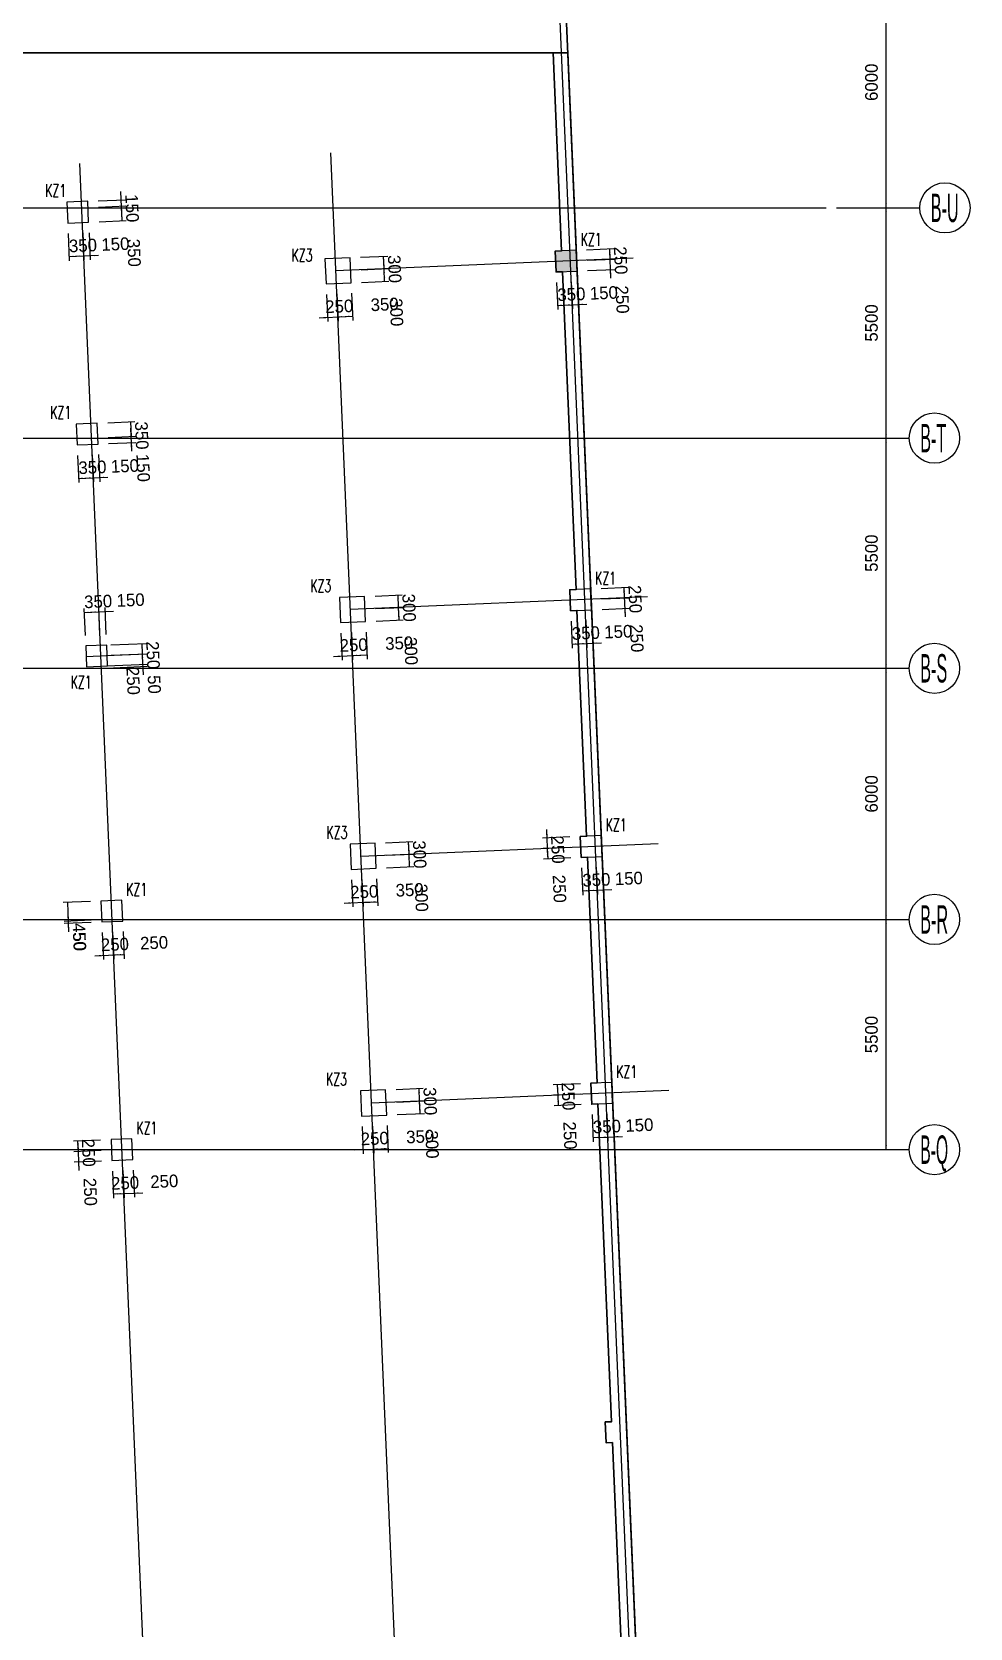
# Model space of a CAD drawing. Extents: x 387171 to 699106, y 11966 to 245688.
# Drawn here: x 645559 to 667954, y 156158 to 194291 of the extents above; entities that cross this region are included whole.
import ezdxf

# ---------------------------------------------------------------- set-up
doc = ezdxf.new("R2010")
doc.units = 0
doc.header["$LTSCALE"] = 100
doc.header["$MEASUREMENT"] = 0
for name, color, linetype in [('COLU', 7, 'Continuous'), ('DIM', 3, 'Continuous'), ('DOTE', 253, 'Continuous'), ('HATCH', 254, 'Continuous'), ('h后浇带', 51, 'Continuous'), ('L-AXIS', 3, 'Continuous'), ('NUM', 7, 'Continuous')]:
    doc.layers.add(name, color=color, linetype=linetype)
doc.styles.add('hztxt', font='hztxt')
doc.styles.get("Standard").update_dxf_attribs({"font": 'standard'})
doc.dimstyles.get("Standard").update_dxf_attribs({"dimtxt": 300, "dimasz": 100, "dimexe": 100, "dimexo": 250, "dimgap": 100, "dimtad": 0, "dimtoh": 1, "dimdec": 0, "dimdsep": 46, "dimcen": 0.09, "dimclrt": 7, "dimadec": 0, "dimazin": 0, "dimtfac": 1, "dimtdec": 4, "dimtofl": 0, "dimtmove": 0, "dimatfit": 3, "dimfxl": 1, "dimtolj": 1, "dimtzin": 0, "dimarcsym": 0})

# ---------------------------------------------------------------- blocks, each defined once
blk = doc.blocks.new('*D2824')
at = {"layer": 'L-AXIS', "color": 0, "linetype": 'ByBlock', "lineweight": -2}
for p, q in [((664769, 173088), (666052, 173088)), ((665952, 167588), (665952, 173088)), ((664769, 167588), (666052, 167588))]:
    blk.add_line(p, q, dxfattribs=at)
for points in [[(665952, 173088), (665969, 172988), (665936, 172988)], [(665952, 167588), (665936, 167688), (665969, 167688)]]:
    blk.add_solid(points, dxfattribs=at)
at = {"layer": 'L-AXIS', "color": 7, "linetype": 'Continuous', "lineweight": -2, "insert": (665602, 170338), "char_height": 300, "width": 780, "attachment_point": 5, "rotation": 90, "style": 'hztxt'}
blk.add_mtext('5500', dxfattribs=at)
blk = doc.blocks.new('*D2428')
at = {"layer": 'L-AXIS', "color": 0, "linetype": 'ByBlock', "lineweight": -2}
for p, q in [((664769, 190088), (666052, 190088)), ((665952, 184588), (665952, 190088)), ((664769, 184588), (666052, 184588))]:
    blk.add_line(p, q, dxfattribs=at)
for points in [[(665952, 190088), (665969, 189988), (665936, 189988)], [(665952, 184588), (665936, 184688), (665969, 184688)]]:
    blk.add_solid(points, dxfattribs=at)
at = {"layer": 'L-AXIS', "color": 7, "linetype": 'Continuous', "lineweight": -2, "insert": (665602, 187338), "char_height": 300, "width": 780, "attachment_point": 5, "rotation": 90, "style": 'hztxt'}
blk.add_mtext('5500', dxfattribs=at)
blk = doc.blocks.new('*D1258')
at = {"layer": 'L-AXIS', "color": 0, "linetype": 'ByBlock', "lineweight": -2}
for p, q in [((664769, 184588), (666052, 184588)), ((665952, 179088), (665952, 184588)), ((664769, 179088), (666052, 179088))]:
    blk.add_line(p, q, dxfattribs=at)
for points in [[(665952, 184588), (665969, 184488), (665936, 184488)], [(665952, 179088), (665936, 179188), (665969, 179188)]]:
    blk.add_solid(points, dxfattribs=at)
at = {"layer": 'L-AXIS', "color": 7, "linetype": 'Continuous', "lineweight": -2, "insert": (665602, 181838), "char_height": 300, "width": 780, "attachment_point": 5, "rotation": 90, "style": 'hztxt'}
blk.add_mtext('5500', dxfattribs=at)
blk = doc.blocks.new('*D829')
at = {"layer": 'L-AXIS', "color": 0, "linetype": 'ByBlock', "lineweight": -2}
for p, q in [((664769, 179088), (666052, 179088)), ((665952, 173088), (665952, 179088)), ((664769, 173088), (666052, 173088))]:
    blk.add_line(p, q, dxfattribs=at)
for points in [[(665952, 179088), (665969, 178988), (665936, 178988)], [(665952, 173088), (665936, 173188), (665969, 173188)]]:
    blk.add_solid(points, dxfattribs=at)
at = {"layer": 'L-AXIS', "color": 7, "linetype": 'Continuous', "lineweight": -2, "insert": (665602, 176088), "char_height": 300, "width": 770, "attachment_point": 5, "rotation": 90, "style": 'hztxt'}
blk.add_mtext('6000', dxfattribs=at)
blk = doc.blocks.new('*D371')
at = {"layer": 'L-AXIS', "color": 0, "linetype": 'ByBlock', "lineweight": -2}
for p, q in [((664769, 196088), (666052, 196088)), ((665952, 190088), (665952, 196088)), ((664769, 190088), (666052, 190088))]:
    blk.add_line(p, q, dxfattribs=at)
for points in [[(665952, 196088), (665969, 195988), (665936, 195988)], [(665952, 190088), (665936, 190188), (665969, 190188)]]:
    blk.add_solid(points, dxfattribs=at)
at = {"layer": 'L-AXIS', "color": 7, "linetype": 'Continuous', "lineweight": -2, "insert": (665602, 193088), "char_height": 300, "width": 770, "attachment_point": 5, "rotation": 90, "style": 'hztxt'}
blk.add_mtext('6000', dxfattribs=at)
blk = doc.blocks.new('_AXISO')
blk.add_circle((0, 0), 0.5)
blk = doc.blocks.new('*D62')
at = {"layer": 'DIM', "color": 0, "linetype": 'ByBlock', "lineweight": -2}
for p, q in [((653440, 168141), (653468, 167491)), ((653690, 168151), (653717, 167502)), ((653263, 167583), (653913, 167610))]:
    blk.add_line(p, q, dxfattribs=at)
for points in [[(653463, 167591), (653364, 167570), (653363, 167603)], [(653713, 167602), (653812, 167623), (653814, 167589)]]:
    blk.add_solid(points, dxfattribs=at)
at = {"layer": 'DIM', "color": 7, "linetype": 'Continuous', "lineweight": -2, "insert": (653743, 167853), "char_height": 300, "width": 566.67, "attachment_point": 5, "rotation": 2.444, "style": 'hztxt'}
blk.add_mtext('250', dxfattribs=at)
blk = doc.blocks.new('*D23')
at = {"layer": 'DIM', "color": 0, "linetype": 'ByBlock', "lineweight": -2}
for p, q in [((654039, 168166), (654067, 167517)), ((653690, 168151), (653717, 167502)), ((653713, 167602), (654063, 167617))]:
    blk.add_line(p, q, dxfattribs=at)
for points in [[(653713, 167602), (653812, 167623), (653814, 167589)], [(654063, 167617), (653964, 167596), (653962, 167629)]]:
    blk.add_solid(points, dxfattribs=at)
at = {"layer": 'DIM', "color": 7, "linetype": 'Continuous', "lineweight": -2, "insert": (654828, 167899), "char_height": 300, "width": 566.67, "attachment_point": 5, "rotation": 2.444, "style": 'hztxt'}
blk.add_mtext('350', dxfattribs=at)
blk = doc.blocks.new('*D2582')
at = {"layer": 'DIM', "color": 0, "linetype": 'ByBlock', "lineweight": -2}
for p, q in [((654266, 168726), (654915, 168754)), ((654828, 168450), (654815, 168750)), ((654278, 168427), (654928, 168454))]:
    blk.add_line(p, q, dxfattribs=at)
for points in [[(654815, 168750), (654836, 168651), (654803, 168649)], [(654828, 168450), (654807, 168549), (654840, 168551)]]:
    blk.add_solid(points, dxfattribs=at)
at = {"layer": 'DIM', "color": 7, "linetype": 'Continuous', "lineweight": -2, "insert": (655110, 167710), "char_height": 300, "width": 566.67, "attachment_point": 5, "rotation": 272.444, "style": 'hztxt'}
blk.add_mtext('300', dxfattribs=at)
blk = doc.blocks.new('*D2169')
at = {"layer": 'DIM', "color": 0, "linetype": 'ByBlock', "lineweight": -2}
for p, q in [((654253, 169026), (654902, 169054)), ((654815, 168750), (654802, 169049)), ((654266, 168726), (654915, 168754))]:
    blk.add_line(p, q, dxfattribs=at)
for points in [[(654802, 169049), (654823, 168950), (654790, 168949)], [(654815, 168750), (654794, 168849), (654827, 168850)]]:
    blk.add_solid(points, dxfattribs=at)
at = {"layer": 'DIM', "color": 7, "linetype": 'Continuous', "lineweight": -2, "insert": (655066, 168745), "char_height": 300, "width": 566.67, "attachment_point": 5, "rotation": 272.444, "style": 'hztxt'}
blk.add_mtext('300', dxfattribs=at)
blk = doc.blocks.new('*D2077')
at = {"layer": 'DIM', "color": 0, "linetype": 'ByBlock', "lineweight": -2}
for p, q in [((653188, 174035), (653216, 173386)), ((653438, 174046), (653466, 173396)), ((653012, 173477), (653661, 173505))]:
    blk.add_line(p, q, dxfattribs=at)
for points in [[(653461, 173496), (653561, 173517), (653562, 173484)], [(653212, 173486), (653113, 173465), (653111, 173498)]]:
    blk.add_solid(points, dxfattribs=at)
at = {"layer": 'DIM', "color": 7, "linetype": 'Continuous', "lineweight": -2, "insert": (653491, 173748), "char_height": 300, "width": 566.67, "attachment_point": 5, "rotation": 2.444, "style": 'hztxt'}
blk.add_mtext('250', dxfattribs=at)
blk = doc.blocks.new('*D1666')
at = {"layer": 'DIM', "color": 0, "linetype": 'ByBlock', "lineweight": -2}
for p, q in [((653438, 174046), (653466, 173396)), ((653788, 174061), (653815, 173411)), ((653461, 173496), (653811, 173511))]:
    blk.add_line(p, q, dxfattribs=at)
for points in [[(653461, 173496), (653561, 173517), (653562, 173484)], [(653811, 173511), (653712, 173490), (653711, 173524)]]:
    blk.add_solid(points, dxfattribs=at)
at = {"layer": 'DIM', "color": 7, "linetype": 'Continuous', "lineweight": -2, "insert": (654576, 173794), "char_height": 300, "width": 566.67, "attachment_point": 5, "rotation": 2.444, "style": 'hztxt'}
blk.add_mtext('350', dxfattribs=at)
blk = doc.blocks.new('*D1201')
at = {"layer": 'DIM', "color": 0, "linetype": 'ByBlock', "lineweight": -2}
for p, q in [((654014, 174621), (654663, 174649)), ((654027, 174321), (654676, 174349)), ((654576, 174345), (654564, 174644))]:
    blk.add_line(p, q, dxfattribs=at)
for points in [[(654564, 174644), (654584, 174545), (654551, 174544)], [(654576, 174345), (654555, 174444), (654589, 174445)]]:
    blk.add_solid(points, dxfattribs=at)
at = {"layer": 'DIM', "color": 7, "linetype": 'Continuous', "lineweight": -2, "insert": (654858, 173605), "char_height": 300, "width": 566.67, "attachment_point": 5, "rotation": 272.444, "style": 'hztxt'}
blk.add_mtext('300', dxfattribs=at)
blk = doc.blocks.new('*D781')
at = {"layer": 'DIM', "color": 0, "linetype": 'ByBlock', "lineweight": -2}
for p, q in [((654001, 174921), (654651, 174948)), ((654014, 174621), (654663, 174649)), ((654564, 174644), (654551, 174944))]:
    blk.add_line(p, q, dxfattribs=at)
for points in [[(654551, 174944), (654572, 174845), (654538, 174843)], [(654564, 174644), (654543, 174744), (654576, 174745)]]:
    blk.add_solid(points, dxfattribs=at)
at = {"layer": 'DIM', "color": 7, "linetype": 'Continuous', "lineweight": -2, "insert": (654814, 174640), "char_height": 300, "width": 566.67, "attachment_point": 5, "rotation": 272.444, "style": 'hztxt'}
blk.add_mtext('300', dxfattribs=at)
blk = doc.blocks.new('*D693')
at = {"layer": 'DIM', "color": 0, "linetype": 'ByBlock', "lineweight": -2}
for p, q in [((652937, 179930), (652964, 179280)), ((653186, 179940), (653214, 179291)), ((652760, 179372), (653410, 179399))]:
    blk.add_line(p, q, dxfattribs=at)
for points in [[(652960, 179380), (652861, 179359), (652860, 179393)], [(653210, 179391), (653309, 179412), (653311, 179379)]]:
    blk.add_solid(points, dxfattribs=at)
at = {"layer": 'DIM', "color": 7, "linetype": 'Continuous', "lineweight": -2, "insert": (653239, 179642), "char_height": 300, "width": 566.67, "attachment_point": 5, "rotation": 2.444, "style": 'hztxt'}
blk.add_mtext('250', dxfattribs=at)
blk = doc.blocks.new('*D297')
at = {"layer": 'DIM', "color": 0, "linetype": 'ByBlock', "lineweight": -2}
for p, q in [((653186, 179940), (653214, 179291)), ((653536, 179955), (653564, 179306)), ((653210, 179391), (653560, 179406))]:
    blk.add_line(p, q, dxfattribs=at)
for points in [[(653210, 179391), (653309, 179412), (653311, 179379)], [(653560, 179406), (653460, 179385), (653459, 179418)]]:
    blk.add_solid(points, dxfattribs=at)
at = {"layer": 'DIM', "color": 7, "linetype": 'Continuous', "lineweight": -2, "insert": (654325, 179689), "char_height": 300, "width": 566.67, "attachment_point": 5, "rotation": 2.444, "style": 'hztxt'}
blk.add_mtext('350', dxfattribs=at)
blk = doc.blocks.new('*D2841')
at = {"layer": 'DIM', "color": 0, "linetype": 'ByBlock', "lineweight": -2}
for p, q in [((653762, 180516), (654412, 180543)), ((654325, 180239), (654312, 180539)), ((653775, 180216), (654425, 180244))]:
    blk.add_line(p, q, dxfattribs=at)
for points in [[(654312, 180539), (654333, 180440), (654300, 180438)], [(654325, 180239), (654304, 180338), (654337, 180340)]]:
    blk.add_solid(points, dxfattribs=at)
at = {"layer": 'DIM', "color": 7, "linetype": 'Continuous', "lineweight": -2, "insert": (654607, 179499), "char_height": 300, "width": 566.67, "attachment_point": 5, "rotation": 272.444, "style": 'hztxt'}
blk.add_mtext('300', dxfattribs=at)
blk = doc.blocks.new('*D2806')
at = {"layer": 'DIM', "color": 0, "linetype": 'ByBlock', "lineweight": -2}
for p, q in [((653750, 180815), (654399, 180843)), ((654312, 180539), (654299, 180839)), ((653762, 180516), (654412, 180543))]:
    blk.add_line(p, q, dxfattribs=at)
for points in [[(654299, 180839), (654320, 180740), (654287, 180738)], [(654312, 180539), (654291, 180638), (654324, 180640)]]:
    blk.add_solid(points, dxfattribs=at)
at = {"layer": 'DIM', "color": 7, "linetype": 'Continuous', "lineweight": -2, "insert": (654562, 180534), "char_height": 300, "width": 566.67, "attachment_point": 5, "rotation": 272.444, "style": 'hztxt'}
blk.add_mtext('300', dxfattribs=at)
blk = doc.blocks.new('*D975')
at = {"layer": 'DIM', "color": 0, "linetype": 'ByBlock', "lineweight": -2}
for p, q in [((652591, 188022), (652619, 187373)), ((652841, 188033), (652869, 187384)), ((652415, 187464), (653064, 187492))]:
    blk.add_line(p, q, dxfattribs=at)
for points in [[(652615, 187473), (652516, 187452), (652514, 187485)], [(652864, 187484), (652964, 187504), (652965, 187471)]]:
    blk.add_solid(points, dxfattribs=at)
at = {"layer": 'DIM', "color": 7, "linetype": 'Continuous', "lineweight": -2, "insert": (652894, 187735), "char_height": 300, "width": 566.67, "attachment_point": 5, "rotation": 2.444, "style": 'hztxt'}
blk.add_mtext('250', dxfattribs=at)
blk = doc.blocks.new('*D532')
at = {"layer": 'DIM', "color": 0, "linetype": 'ByBlock', "lineweight": -2}
for p, q in [((652841, 188033), (652869, 187384)), ((653191, 188048), (653218, 187399)), ((652864, 187484), (653214, 187499))]:
    blk.add_line(p, q, dxfattribs=at)
for points in [[(652864, 187484), (652964, 187504), (652965, 187471)], [(653214, 187499), (653115, 187478), (653114, 187511)]]:
    blk.add_solid(points, dxfattribs=at)
at = {"layer": 'DIM', "color": 7, "linetype": 'Continuous', "lineweight": -2, "insert": (653979, 187781), "char_height": 300, "width": 566.67, "attachment_point": 5, "rotation": 2.444, "style": 'hztxt'}
blk.add_mtext('350', dxfattribs=at)
blk = doc.blocks.new('*D492')
at = {"layer": 'DIM', "color": 0, "linetype": 'ByBlock', "lineweight": -2}
for p, q in [((653417, 188608), (654066, 188636)), ((653979, 188332), (653967, 188632)), ((653430, 188308), (654079, 188336))]:
    blk.add_line(p, q, dxfattribs=at)
for points in [[(653967, 188632), (653987, 188532), (653954, 188531)], [(653979, 188332), (653958, 188431), (653992, 188433)]]:
    blk.add_solid(points, dxfattribs=at)
at = {"layer": 'DIM', "color": 7, "linetype": 'Continuous', "lineweight": -2, "insert": (654261, 187592), "char_height": 300, "width": 566.67, "attachment_point": 5, "rotation": 272.444, "style": 'hztxt'}
blk.add_mtext('300', dxfattribs=at)
blk = doc.blocks.new('*D39')
at = {"layer": 'DIM', "color": 0, "linetype": 'ByBlock', "lineweight": -2}
for p, q in [((653404, 188908), (654054, 188936)), ((653967, 188632), (653954, 188931)), ((653417, 188608), (654066, 188636))]:
    blk.add_line(p, q, dxfattribs=at)
for points in [[(653954, 188931), (653975, 188832), (653941, 188831)], [(653967, 188632), (653946, 188731), (653979, 188732)]]:
    blk.add_solid(points, dxfattribs=at)
at = {"layer": 'DIM', "color": 7, "linetype": 'Continuous', "lineweight": -2, "insert": (654217, 188627), "char_height": 300, "width": 566.67, "attachment_point": 5, "rotation": 272.444, "style": 'hztxt'}
blk.add_mtext('300', dxfattribs=at)
blk = doc.blocks.new('*D2637')
at = {"layer": 'DIM', "color": 0, "linetype": 'ByBlock', "lineweight": -2}
for p, q in [((658084, 188307), (658112, 187658)), ((658434, 188322), (658462, 187672)), ((658108, 187757), (658457, 187772))]:
    blk.add_line(p, q, dxfattribs=at)
for points in [[(658108, 187757), (658207, 187778), (658208, 187745)], [(658457, 187772), (658358, 187751), (658357, 187785)]]:
    blk.add_solid(points, dxfattribs=at)
at = {"layer": 'DIM', "color": 7, "linetype": 'Continuous', "lineweight": -2, "insert": (658437, 188022), "char_height": 300, "width": 566.67, "attachment_point": 5, "rotation": 2.444, "style": 'hztxt'}
blk.add_mtext('350', dxfattribs=at)
blk = doc.blocks.new('*D2579')
at = {"layer": 'DIM', "color": 0, "linetype": 'ByBlock', "lineweight": -2}
for p, q in [((658434, 188322), (658462, 187672)), ((658584, 188328), (658611, 187679)), ((658257, 187764), (658807, 187787))]:
    blk.add_line(p, q, dxfattribs=at)
for points in [[(658457, 187772), (658358, 187751), (658357, 187785)], [(658607, 187779), (658706, 187800), (658708, 187766)]]:
    blk.add_solid(points, dxfattribs=at)
at = {"layer": 'DIM', "color": 7, "linetype": 'Continuous', "lineweight": -2, "insert": (659211, 188055), "char_height": 300, "width": 476.67, "attachment_point": 5, "rotation": 2.444, "style": 'hztxt'}
blk.add_mtext('150', dxfattribs=at)
blk = doc.blocks.new('*D2167')
at = {"layer": 'DIM', "color": 0, "linetype": 'ByBlock', "lineweight": -2}
for p, q in [((658812, 188838), (659462, 188866)), ((659381, 188412), (659353, 189062)), ((658823, 188589), (659472, 188616))]:
    blk.add_line(p, q, dxfattribs=at)
for points in [[(659362, 188862), (659341, 188961), (659374, 188963)], [(659372, 188612), (659393, 188513), (659360, 188512)]]:
    blk.add_solid(points, dxfattribs=at)
at = {"layer": 'DIM', "color": 7, "linetype": 'Continuous', "lineweight": -2, "insert": (659653, 187897), "char_height": 300, "width": 566.67, "attachment_point": 5, "rotation": 272.444, "style": 'hztxt'}
blk.add_mtext('250', dxfattribs=at)
blk = doc.blocks.new('*D1703')
at = {"layer": 'DIM', "color": 0, "linetype": 'ByBlock', "lineweight": -2}
for p, q in [((658801, 189088), (659451, 189116)), ((658812, 188838), (659462, 188866)), ((659362, 188862), (659351, 189112))]:
    blk.add_line(p, q, dxfattribs=at)
for points in [[(659351, 189112), (659372, 189012), (659339, 189011)], [(659362, 188862), (659341, 188961), (659374, 188963)]]:
    blk.add_solid(points, dxfattribs=at)
at = {"layer": 'DIM', "color": 7, "linetype": 'Continuous', "lineweight": -2, "insert": (659613, 188832), "char_height": 300, "width": 566.67, "attachment_point": 5, "rotation": 272.444, "style": 'hztxt'}
blk.add_mtext('250', dxfattribs=at)
blk = doc.blocks.new('*D1294')
at = {"layer": 'DIM', "color": 0, "linetype": 'ByBlock', "lineweight": -2}
for p, q in [((647198, 167817), (646549, 167789)), ((646648, 167793), (646659, 167543)), ((647209, 167567), (646559, 167539))]:
    blk.add_line(p, q, dxfattribs=at)
for points in [[(646648, 167793), (646669, 167694), (646636, 167693)], [(646659, 167543), (646638, 167642), (646672, 167644)]]:
    blk.add_solid(points, dxfattribs=at)
at = {"layer": 'DIM', "color": 7, "linetype": 'Continuous', "lineweight": -2, "insert": (646911, 167514), "char_height": 300, "width": 566.67, "attachment_point": 5, "rotation": 272.444, "style": 'hztxt'}
blk.add_mtext('250', dxfattribs=at)
blk = doc.blocks.new('*D1198')
at = {"layer": 'DIM', "color": 0, "linetype": 'ByBlock', "lineweight": -2}
for p, q in [((647209, 167567), (646559, 167539)), ((646651, 167743), (646678, 167094)), ((647219, 167317), (646570, 167289))]:
    blk.add_line(p, q, dxfattribs=at)
for points in [[(646659, 167543), (646638, 167642), (646672, 167644)], [(646670, 167294), (646691, 167195), (646657, 167193)]]:
    blk.add_solid(points, dxfattribs=at)
at = {"layer": 'DIM', "color": 7, "linetype": 'Continuous', "lineweight": -2, "insert": (646951, 166579), "char_height": 300, "width": 566.67, "attachment_point": 5, "rotation": 272.444, "style": 'hztxt'}
blk.add_mtext('250', dxfattribs=at)
blk = doc.blocks.new('*D780')
at = {"layer": 'DIM', "color": 0, "linetype": 'ByBlock', "lineweight": -2}
for p, q in [((647480, 167078), (647507, 166429)), ((647730, 167089), (647757, 166439)), ((647503, 166529), (647753, 166539))]:
    blk.add_line(p, q, dxfattribs=at)
for points in [[(647503, 166529), (647602, 166549), (647604, 166516)], [(647753, 166539), (647654, 166518), (647652, 166552)]]:
    blk.add_solid(points, dxfattribs=at)
at = {"layer": 'DIM', "color": 7, "linetype": 'Continuous', "lineweight": -2, "insert": (647783, 166791), "char_height": 300, "width": 566.67, "attachment_point": 5, "rotation": 2.444, "style": 'hztxt'}
blk.add_mtext('250', dxfattribs=at)
blk = doc.blocks.new('*D331')
at = {"layer": 'DIM', "color": 0, "linetype": 'ByBlock', "lineweight": -2}
for p, q in [((647730, 167089), (647757, 166439)), ((647979, 167099), (648007, 166450)), ((647553, 166531), (648203, 166558))]:
    blk.add_line(p, q, dxfattribs=at)
for points in [[(647753, 166539), (647654, 166518), (647652, 166552)], [(648003, 166550), (648102, 166571), (648103, 166538)]]:
    blk.add_solid(points, dxfattribs=at)
at = {"layer": 'DIM', "color": 7, "linetype": 'Continuous', "lineweight": -2, "insert": (648718, 166831), "char_height": 300, "width": 566.67, "attachment_point": 5, "rotation": 2.444, "style": 'hztxt'}
blk.add_mtext('250', dxfattribs=at)
blk = doc.blocks.new('*D294')
at = {"layer": 'DIM', "color": 0, "linetype": 'ByBlock', "lineweight": -2}
for p, q in [((646955, 173516), (646305, 173489)), ((646405, 173493), (646424, 173043)), ((646974, 173067), (646325, 173039))]:
    blk.add_line(p, q, dxfattribs=at)
for points in [[(646405, 173493), (646426, 173394), (646393, 173392)], [(646424, 173043), (646404, 173142), (646437, 173144)]]:
    blk.add_solid(points, dxfattribs=at)
at = {"layer": 'DIM', "color": 7, "linetype": 'Continuous', "lineweight": -2, "insert": (646691, 172666), "char_height": 300, "width": 576.67, "attachment_point": 5, "rotation": 272.444, "style": 'hztxt'}
blk.add_mtext('450', dxfattribs=at)
blk = doc.blocks.new('*D2840')
at = {"layer": 'DIM', "color": 0, "linetype": 'ByBlock', "lineweight": -2}
for p, q in [((646416, 173243), (646435, 172794)), ((646974, 173067), (646325, 173039)), ((646976, 173017), (646327, 172989))]:
    blk.add_line(p, q, dxfattribs=at)
for points in [[(646424, 173043), (646404, 173142), (646437, 173144)], [(646427, 172993), (646447, 172894), (646414, 172893)]]:
    blk.add_solid(points, dxfattribs=at)
at = {"layer": 'DIM', "color": 7, "linetype": 'Continuous', "lineweight": -2, "insert": (646695, 172566), "char_height": 300, "width": 353.33, "attachment_point": 5, "rotation": 272.444, "style": 'hztxt'}
blk.add_mtext('50', dxfattribs=at)
blk = doc.blocks.new('*D2450')
at = {"layer": 'DIM', "color": 0, "linetype": 'ByBlock', "lineweight": -2}
for p, q in [((647236, 172778), (647264, 172128)), ((647486, 172788), (647514, 172139)), ((647060, 172220), (647710, 172247))]:
    blk.add_line(p, q, dxfattribs=at)
for points in [[(647260, 172228), (647161, 172207), (647159, 172241)], [(647510, 172239), (647609, 172260), (647610, 172227)]]:
    blk.add_solid(points, dxfattribs=at)
at = {"layer": 'DIM', "color": 7, "linetype": 'Continuous', "lineweight": -2, "insert": (647539, 172490), "char_height": 300, "width": 566.67, "attachment_point": 5, "rotation": 2.444, "style": 'hztxt'}
blk.add_mtext('250', dxfattribs=at)
blk = doc.blocks.new('*D2368')
at = {"layer": 'DIM', "color": 0, "linetype": 'ByBlock', "lineweight": -2}
for p, q in [((647486, 172788), (647514, 172139)), ((647736, 172799), (647764, 172150)), ((647510, 172239), (647759, 172250))]:
    blk.add_line(p, q, dxfattribs=at)
for points in [[(647510, 172239), (647609, 172260), (647610, 172227)], [(647759, 172250), (647660, 172229), (647659, 172262)]]:
    blk.add_solid(points, dxfattribs=at)
at = {"layer": 'DIM', "color": 7, "linetype": 'Continuous', "lineweight": -2, "insert": (648475, 172530), "char_height": 300, "width": 566.67, "attachment_point": 5, "rotation": 2.444, "style": 'hztxt'}
blk.add_mtext('250', dxfattribs=at)
blk = doc.blocks.new('*D2238')
at = {"layer": 'DIM', "color": 0, "linetype": 'ByBlock', "lineweight": -2}
for p, q in [((646424, 189474), (646451, 188824)), ((646773, 189488), (646801, 188839)), ((646447, 188924), (646797, 188939))]:
    blk.add_line(p, q, dxfattribs=at)
for points in [[(646447, 188924), (646546, 188945), (646548, 188912)], [(646797, 188939), (646698, 188918), (646696, 188951)]]:
    blk.add_solid(points, dxfattribs=at)
at = {"layer": 'DIM', "color": 7, "linetype": 'Continuous', "lineweight": -2, "insert": (646777, 189188), "char_height": 300, "width": 566.67, "attachment_point": 5, "rotation": 2.444, "style": 'hztxt'}
blk.add_mtext('350', dxfattribs=at)
blk = doc.blocks.new('*D2146')
at = {"layer": 'DIM', "color": 0, "linetype": 'ByBlock', "lineweight": -2}
for p, q in [((646773, 189488), (646801, 188839)), ((646923, 189495), (646951, 188845)), ((646597, 188930), (647147, 188954))]:
    blk.add_line(p, q, dxfattribs=at)
for points in [[(646797, 188939), (646698, 188918), (646696, 188951)], [(646947, 188945), (647046, 188966), (647047, 188933)]]:
    blk.add_solid(points, dxfattribs=at)
at = {"layer": 'DIM', "color": 7, "linetype": 'Continuous', "lineweight": -2, "insert": (647551, 189221), "char_height": 300, "width": 476.67, "attachment_point": 5, "rotation": 2.444, "style": 'hztxt'}
blk.add_mtext('150', dxfattribs=at)
blk = doc.blocks.new('*D1729')
at = {"layer": 'DIM', "color": 0, "linetype": 'ByBlock', "lineweight": -2}
for p, q in [((647148, 190105), (647797, 190133)), ((647712, 189779), (647697, 190128)), ((647162, 189755), (647812, 189783))]:
    blk.add_line(p, q, dxfattribs=at)
for points in [[(647697, 190128), (647718, 190029), (647685, 190028)], [(647712, 189779), (647691, 189878), (647724, 189879)]]:
    blk.add_solid(points, dxfattribs=at)
at = {"layer": 'DIM', "color": 7, "linetype": 'Continuous', "lineweight": -2, "insert": (647995, 189014), "char_height": 300, "width": 566.67, "attachment_point": 5, "rotation": 272.444, "style": 'hztxt'}
blk.add_mtext('350', dxfattribs=at)
blk = doc.blocks.new('*D1271')
at = {"layer": 'DIM', "color": 0, "linetype": 'ByBlock', "lineweight": -2}
for p, q in [((647706, 189929), (647682, 190478)), ((647141, 190255), (647791, 190283)), ((647148, 190105), (647797, 190133))]:
    blk.add_line(p, q, dxfattribs=at)
for points in [[(647691, 190278), (647670, 190378), (647703, 190379)], [(647697, 190128), (647718, 190029), (647685, 190028)]]:
    blk.add_solid(points, dxfattribs=at)
at = {"layer": 'DIM', "color": 7, "linetype": 'Continuous', "lineweight": -2, "insert": (647949, 190078), "char_height": 300, "width": 476.67, "attachment_point": 5, "rotation": 272.444, "style": 'hztxt'}
blk.add_mtext('150', dxfattribs=at)
blk = doc.blocks.new('*D1232')
at = {"layer": 'DIM', "color": 0, "linetype": 'ByBlock', "lineweight": -2}
for p, q in [((647000, 184188), (647027, 183539)), ((646650, 184173), (646678, 183524)), ((646673, 183624), (647023, 183639))]:
    blk.add_line(p, q, dxfattribs=at)
for points in [[(646673, 183624), (646773, 183645), (646774, 183612)], [(647023, 183639), (646924, 183618), (646923, 183651)]]:
    blk.add_solid(points, dxfattribs=at)
at = {"layer": 'DIM', "color": 7, "linetype": 'Continuous', "lineweight": -2, "insert": (647003, 183888), "char_height": 300, "width": 566.67, "attachment_point": 5, "rotation": 2.444, "style": 'hztxt'}
blk.add_mtext('350', dxfattribs=at)
blk = doc.blocks.new('*D757')
at = {"layer": 'DIM', "color": 0, "linetype": 'ByBlock', "lineweight": -2}
for p, q in [((647000, 184188), (647027, 183539)), ((647150, 184195), (647177, 183545)), ((646823, 183630), (647373, 183654))]:
    blk.add_line(p, q, dxfattribs=at)
for points in [[(647023, 183639), (646924, 183618), (646923, 183651)], [(647173, 183645), (647272, 183666), (647274, 183633)]]:
    blk.add_solid(points, dxfattribs=at)
at = {"layer": 'DIM', "color": 7, "linetype": 'Continuous', "lineweight": -2, "insert": (647777, 183921), "char_height": 300, "width": 476.67, "attachment_point": 5, "rotation": 2.444, "style": 'hztxt'}
blk.add_mtext('150', dxfattribs=at)
blk = doc.blocks.new('*D162')
at = {"layer": 'DIM', "color": 0, "linetype": 'ByBlock', "lineweight": -2}
for p, q in [((647382, 184605), (648032, 184633)), ((647947, 184279), (647923, 184828)), ((647389, 184455), (648038, 184483))]:
    blk.add_line(p, q, dxfattribs=at)
for points in [[(647932, 184628), (647911, 184728), (647944, 184729)], [(647938, 184479), (647959, 184379), (647926, 184378)]]:
    blk.add_solid(points, dxfattribs=at)
at = {"layer": 'DIM', "color": 7, "linetype": 'Continuous', "lineweight": -2, "insert": (648214, 183875), "char_height": 300, "width": 476.67, "attachment_point": 5, "rotation": 272.444, "style": 'hztxt'}
blk.add_mtext('150', dxfattribs=at)
blk = doc.blocks.new('*D2754')
at = {"layer": 'DIM', "color": 0, "linetype": 'ByBlock', "lineweight": -2}
for p, q in [((647367, 184955), (648017, 184982)), ((647932, 184628), (647917, 184978)), ((647382, 184605), (648032, 184633))]:
    blk.add_line(p, q, dxfattribs=at)
for points in [[(647917, 184978), (647938, 184879), (647904, 184878)], [(647932, 184628), (647911, 184728), (647944, 184729)]]:
    blk.add_solid(points, dxfattribs=at)
at = {"layer": 'DIM', "color": 7, "linetype": 'Continuous', "lineweight": -2, "insert": (648181, 184649), "char_height": 300, "width": 566.67, "attachment_point": 5, "rotation": 272.444, "style": 'hztxt'}
blk.add_mtext('350', dxfattribs=at)
blk = doc.blocks.new('*D1916')
at = {"layer": 'DIM', "color": 0, "linetype": 'ByBlock', "lineweight": -2}
for p, q in [((658430, 180214), (658457, 179565)), ((658779, 180229), (658807, 179580)), ((658453, 179665), (658803, 179680))]:
    blk.add_line(p, q, dxfattribs=at)
for points in [[(658453, 179665), (658552, 179686), (658554, 179652)], [(658803, 179680), (658703, 179659), (658702, 179692)]]:
    blk.add_solid(points, dxfattribs=at)
at = {"layer": 'DIM', "color": 7, "linetype": 'Continuous', "lineweight": -2, "insert": (658782, 179929), "char_height": 300, "width": 566.67, "attachment_point": 5, "rotation": 2.444, "style": 'hztxt'}
blk.add_mtext('350', dxfattribs=at)
blk = doc.blocks.new('*D1468')
at = {"layer": 'DIM', "color": 0, "linetype": 'ByBlock', "lineweight": -2}
for p, q in [((658779, 180229), (658807, 179580)), ((658929, 180236), (658957, 179586)), ((658603, 179671), (659152, 179695))]:
    blk.add_line(p, q, dxfattribs=at)
for points in [[(658803, 179680), (658703, 179659), (658702, 179692)], [(658953, 179686), (659052, 179707), (659053, 179674)]]:
    blk.add_solid(points, dxfattribs=at)
at = {"layer": 'DIM', "color": 7, "linetype": 'Continuous', "lineweight": -2, "insert": (659557, 179962), "char_height": 300, "width": 476.67, "attachment_point": 5, "rotation": 2.444, "style": 'hztxt'}
blk.add_mtext('150', dxfattribs=at)
blk = doc.blocks.new('*D1438')
at = {"layer": 'DIM', "color": 0, "linetype": 'ByBlock', "lineweight": -2}
for p, q in [((659158, 180746), (659807, 180774)), ((659726, 180320), (659699, 180969)), ((659168, 180496), (659818, 180524))]:
    blk.add_line(p, q, dxfattribs=at)
for points in [[(659707, 180769), (659686, 180868), (659719, 180870)], [(659718, 180519), (659739, 180420), (659705, 180419)]]:
    blk.add_solid(points, dxfattribs=at)
at = {"layer": 'DIM', "color": 7, "linetype": 'Continuous', "lineweight": -2, "insert": (659998, 179804), "char_height": 300, "width": 566.67, "attachment_point": 5, "rotation": 272.444, "style": 'hztxt'}
blk.add_mtext('250', dxfattribs=at)
blk = doc.blocks.new('*D962')
at = {"layer": 'DIM', "color": 0, "linetype": 'ByBlock', "lineweight": -2}
for p, q in [((659147, 180996), (659796, 181023)), ((659158, 180746), (659807, 180774)), ((659707, 180769), (659696, 181019))]:
    blk.add_line(p, q, dxfattribs=at)
for points in [[(659696, 181019), (659717, 180920), (659684, 180918)], [(659707, 180769), (659686, 180868), (659719, 180870)]]:
    blk.add_solid(points, dxfattribs=at)
at = {"layer": 'DIM', "color": 7, "linetype": 'Continuous', "lineweight": -2, "insert": (659959, 180740), "char_height": 300, "width": 566.67, "attachment_point": 5, "rotation": 272.444, "style": 'hztxt'}
blk.add_mtext('250', dxfattribs=at)
blk = doc.blocks.new('*D555')
at = {"layer": 'DIM', "color": 0, "linetype": 'ByBlock', "lineweight": -2}
for p, q in [((658399, 175058), (657750, 175031)), ((657841, 175235), (657869, 174585)), ((658410, 174809), (657761, 174781))]:
    blk.add_line(p, q, dxfattribs=at)
for points in [[(657850, 175035), (657829, 175134), (657862, 175135)], [(657861, 174785), (657881, 174686), (657848, 174684)]]:
    blk.add_solid(points, dxfattribs=at)
at = {"layer": 'DIM', "color": 7, "linetype": 'Continuous', "lineweight": -2, "insert": (658112, 174756), "char_height": 300, "width": 566.67, "attachment_point": 5, "rotation": 272.444, "style": 'hztxt'}
blk.add_mtext('250', dxfattribs=at)
blk = doc.blocks.new('*D472')
at = {"layer": 'DIM', "color": 0, "linetype": 'ByBlock', "lineweight": -2}
for p, q in [((658410, 174809), (657761, 174781)), ((657861, 174785), (657871, 174535)), ((658421, 174559), (657771, 174531))]:
    blk.add_line(p, q, dxfattribs=at)
for points in [[(657861, 174785), (657881, 174686), (657848, 174684)], [(657871, 174535), (657850, 174635), (657884, 174636)]]:
    blk.add_solid(points, dxfattribs=at)
at = {"layer": 'DIM', "color": 7, "linetype": 'Continuous', "lineweight": -2, "insert": (658152, 173820), "char_height": 300, "width": 566.67, "attachment_point": 5, "rotation": 272.444, "style": 'hztxt'}
blk.add_mtext('250', dxfattribs=at)
blk = doc.blocks.new('*D70')
at = {"layer": 'DIM', "color": 0, "linetype": 'ByBlock', "lineweight": -2}
for p, q in [((658681, 174320), (658709, 173670)), ((659031, 174335), (659059, 173685)), ((658705, 173770), (659054, 173785))]:
    blk.add_line(p, q, dxfattribs=at)
for points in [[(658705, 173770), (658804, 173791), (658805, 173758)], [(659054, 173785), (658955, 173764), (658954, 173797)]]:
    blk.add_solid(points, dxfattribs=at)
at = {"layer": 'DIM', "color": 7, "linetype": 'Continuous', "lineweight": -2, "insert": (659034, 174034), "char_height": 300, "width": 566.67, "attachment_point": 5, "rotation": 2.444, "style": 'hztxt'}
blk.add_mtext('350', dxfattribs=at)
blk = doc.blocks.new('*D2623')
at = {"layer": 'DIM', "color": 0, "linetype": 'ByBlock', "lineweight": -2}
for p, q in [((659031, 174335), (659059, 173685)), ((659181, 174341), (659208, 173692)), ((658854, 173777), (659404, 173800))]:
    blk.add_line(p, q, dxfattribs=at)
for points in [[(659054, 173785), (658955, 173764), (658954, 173797)], [(659204, 173791), (659303, 173812), (659305, 173779)]]:
    blk.add_solid(points, dxfattribs=at)
at = {"layer": 'DIM', "color": 7, "linetype": 'Continuous', "lineweight": -2, "insert": (659808, 174067), "char_height": 300, "width": 476.67, "attachment_point": 5, "rotation": 2.444, "style": 'hztxt'}
blk.add_mtext('150', dxfattribs=at)
blk = doc.blocks.new('*D2589')
at = {"layer": 'DIM', "color": 0, "linetype": 'ByBlock', "lineweight": -2}
for p, q in [((658651, 169164), (658002, 169136)), ((658101, 169140), (658112, 168890)), ((658662, 168914), (658012, 168886))]:
    blk.add_line(p, q, dxfattribs=at)
for points in [[(658101, 169140), (658122, 169041), (658089, 169040)], [(658112, 168890), (658091, 168990), (658124, 168991)]]:
    blk.add_solid(points, dxfattribs=at)
at = {"layer": 'DIM', "color": 7, "linetype": 'Continuous', "lineweight": -2, "insert": (658364, 168861), "char_height": 300, "width": 566.67, "attachment_point": 5, "rotation": 272.444, "style": 'hztxt'}
blk.add_mtext('250', dxfattribs=at)
blk = doc.blocks.new('*D2124')
at = {"layer": 'DIM', "color": 0, "linetype": 'ByBlock', "lineweight": -2}
for p, q in [((658662, 168914), (658012, 168886)), ((658672, 168664), (658023, 168636)), ((658112, 168890), (658123, 168641))]:
    blk.add_line(p, q, dxfattribs=at)
for points in [[(658112, 168890), (658133, 168791), (658100, 168790)], [(658123, 168641), (658102, 168740), (658135, 168741)]]:
    blk.add_solid(points, dxfattribs=at)
at = {"layer": 'DIM', "color": 7, "linetype": 'Continuous', "lineweight": -2, "insert": (658404, 167926), "char_height": 300, "width": 566.67, "attachment_point": 5, "rotation": 272.444, "style": 'hztxt'}
blk.add_mtext('250', dxfattribs=at)
blk = doc.blocks.new('*D1712')
at = {"layer": 'DIM', "color": 0, "linetype": 'ByBlock', "lineweight": -2}
for p, q in [((658933, 168425), (658960, 167776)), ((659282, 168440), (659310, 167791)), ((658956, 167876), (659306, 167890))]:
    blk.add_line(p, q, dxfattribs=at)
for points in [[(658956, 167876), (659055, 167896), (659057, 167863)], [(659306, 167890), (659207, 167870), (659205, 167903)]]:
    blk.add_solid(points, dxfattribs=at)
at = {"layer": 'DIM', "color": 7, "linetype": 'Continuous', "lineweight": -2, "insert": (659285, 168140), "char_height": 300, "width": 566.67, "attachment_point": 5, "rotation": 2.444, "style": 'hztxt'}
blk.add_mtext('350', dxfattribs=at)
blk = doc.blocks.new('*D1618')
at = {"layer": 'DIM', "color": 0, "linetype": 'ByBlock', "lineweight": -2}
for p, q in [((659282, 168440), (659310, 167791)), ((659432, 168446), (659460, 167797)), ((659106, 167882), (659656, 167905))]:
    blk.add_line(p, q, dxfattribs=at)
for points in [[(659306, 167890), (659207, 167870), (659205, 167903)], [(659456, 167897), (659555, 167918), (659556, 167884)]]:
    blk.add_solid(points, dxfattribs=at)
at = {"layer": 'DIM', "color": 7, "linetype": 'Continuous', "lineweight": -2, "insert": (660060, 168173), "char_height": 300, "width": 476.67, "attachment_point": 5, "rotation": 2.444, "style": 'hztxt'}
blk.add_mtext('150', dxfattribs=at)
blk = doc.blocks.new('*D1777')
at = {"layer": 'DIM', "color": 0, "linetype": 'ByBlock', "lineweight": -2}
for p, q in [((646834, 179872), (646806, 180520)), ((646810, 180420), (647160, 180435)), ((647183, 179887), (647156, 180535))]:
    blk.add_line(p, q, dxfattribs=at)
for points in [[(646810, 180420), (646909, 180441), (646911, 180407)], [(647160, 180435), (647061, 180414), (647059, 180447)]]:
    blk.add_solid(points, dxfattribs=at)
at = {"layer": 'DIM', "color": 7, "linetype": 'Continuous', "lineweight": -2, "insert": (647139, 180684), "char_height": 300, "width": 566.67, "attachment_point": 5, "rotation": 2.444, "style": 'hztxt'}
blk.add_mtext('350', dxfattribs=at)
blk = doc.blocks.new('*D821')
at = {"layer": 'DIM', "color": 0, "linetype": 'ByBlock', "lineweight": -2}
for p, q in [((646960, 180426), (647510, 180450)), ((647183, 179887), (647156, 180535)), ((647333, 179894), (647305, 180541))]:
    blk.add_line(p, q, dxfattribs=at)
for points in [[(647160, 180435), (647061, 180414), (647059, 180447)], [(647310, 180441), (647409, 180462), (647410, 180429)]]:
    blk.add_solid(points, dxfattribs=at)
at = {"layer": 'DIM', "color": 7, "linetype": 'Continuous', "lineweight": -2, "insert": (647914, 180717), "char_height": 300, "width": 476.67, "attachment_point": 5, "rotation": 2.444, "style": 'hztxt'}
blk.add_mtext('150', dxfattribs=at)
blk = doc.blocks.new('*D365')
at = {"layer": 'DIM', "color": 0, "linetype": 'ByBlock', "lineweight": -2}
for p, q in [((648219, 178930), (648199, 179380)), ((647343, 179144), (648308, 179185)), ((647345, 179093), (648310, 179135))]:
    blk.add_line(p, q, dxfattribs=at)
for points in [[(648208, 179180), (648187, 179280), (648220, 179281)], [(648210, 179130), (648231, 179031), (648198, 179030)]]:
    blk.add_solid(points, dxfattribs=at)
at = {"layer": 'DIM', "color": 7, "linetype": 'Continuous', "lineweight": -2, "insert": (648479, 178702), "char_height": 300, "width": 353.33, "attachment_point": 5, "rotation": 272.444, "style": 'hztxt'}
blk.add_mtext('50', dxfattribs=at)
blk = doc.blocks.new('*D173')
at = {"layer": 'DIM', "color": 0, "linetype": 'ByBlock', "lineweight": -2}
for p, q in [((647444, 179648), (648287, 179684)), ((648197, 179430), (648187, 179680)), ((647454, 179399), (648297, 179434))]:
    blk.add_line(p, q, dxfattribs=at)
for points in [[(648187, 179680), (648208, 179581), (648174, 179579)], [(648197, 179430), (648176, 179529), (648210, 179531)]]:
    blk.add_solid(points, dxfattribs=at)
at = {"layer": 'DIM', "color": 7, "linetype": 'Continuous', "lineweight": -2, "insert": (648449, 179401), "char_height": 300, "width": 566.67, "attachment_point": 5, "rotation": 272.444, "style": 'hztxt'}
blk.add_mtext('250', dxfattribs=at)
blk = doc.blocks.new('*D2959')
at = {"layer": 'DIM', "color": 0, "linetype": 'ByBlock', "lineweight": -2}
for p, q in [((647332, 179393), (648297, 179434)), ((648208, 179180), (648197, 179430)), ((647343, 179144), (648308, 179185))]:
    blk.add_line(p, q, dxfattribs=at)
for points in [[(648197, 179430), (648218, 179331), (648185, 179330)], [(648208, 179180), (648187, 179280), (648220, 179281)]]:
    blk.add_solid(points, dxfattribs=at)
at = {"layer": 'DIM', "color": 7, "linetype": 'Continuous', "lineweight": -2, "insert": (647975, 178787), "char_height": 300, "width": 566.67, "attachment_point": 5, "rotation": 272.444, "style": 'hztxt'}
blk.add_mtext('250', dxfattribs=at)
blk = doc.blocks.new('后浇带现场')
at = {"color": 6, "lineweight": 30}
blk.add_lwpolyline([(775507, 730049), (814957, 730052), (814957, 720830), (841315, 720830)], dxfattribs=at)
at = {"layer": 'h后浇带', "color": 1}
blk.add_line((822057, 720830), (841349, 720830), dxfattribs=at)

msp = doc.modelspace()

# ---------------------------------------------------------------- hatches: boundary and pattern name
at = {"layer": 'HATCH'}
msp.add_hatch(color=256, dxfattribs=at).paths.add_polyline_path([(658073.5, 188556.7), (658573, 188578), (658551.7, 189077.6), (658052.1, 189056.2)], flags=0)

# ---------------------------------------------------------------- linework, layer by layer
at = {"color": 6, "lineweight": 30}
msp.add_lwpolyline([(476181.3, 232428.8), (494258.1, 233154.4), (494258.1, 231537.9), (540808.1, 231537.9), (540808.1, 232387.9), (590208.1, 232387.9), (590208.1, 232187.9), (593108.1, 232187.9), (593108.1, 230737.9), (608058.1, 230737.9), (608058.1, 231687.9), (648158.1, 231687.9), (648158.1, 230737.9), (657058.1, 230737.9), (657158.1, 196187.9), (658248.2, 196187.9), (663075.9, 83077.9), (659946, 47787.8), (654318.1, 48286.9), (653832.2, 42808.4), (496133.5, 56794.9), (482757.4, 68610.1), (476181.3, 232428.8)], dxfattribs=at)
at = {"color": 3, "lineweight": 30}
msp.add_lwpolyline([(659741.4, 152995.5), (659417.3, 160588.6), (659267.5, 160582.2), (659246.1, 161081.7), (659396, 161088.1), (659071.9, 168681.2), (658922.1, 168674.8), (658900.7, 169174.3), (659050.6, 169180.7), (658820.3, 174575.8), (658670.5, 174569.4), (658649.1, 175069), (658799, 175075.4), (658568.7, 180470.5), (658418.9, 180464.1), (658397.6, 180963.6), (658547.4, 180970), (658223.3, 188563.1), (658073.5, 188556.7), (658052.1, 189056.2), (658202, 189062.6), (658000.3, 193787.9), (658350.6, 193787.9), (661285.3, 125041.9)], dxfattribs=at)
at = {"layer": 'COLU'}
for points in [[(646413.1, 189723.3), (646912.7, 189744.6), (646891.3, 190244.2), (646391.8, 190222.9)], [(652580.6, 188272.2), (653180.1, 188297.8), (653154.5, 188897.2), (652555, 188871.7)], [(658073.5, 188556.7), (658573, 188578), (658551.7, 189077.6), (658052.1, 189056.2)], [(646639.3, 184423.2), (647138.9, 184444.6), (647117.6, 184944.1), (646618, 184922.8)], [(652926, 180179.6), (653525.5, 180205.2), (653499.9, 180804.6), (652900.4, 180779)], [(658418.9, 180464.1), (658918.4, 180485.4), (658897.1, 180984.9), (658397.6, 180963.6)], [(646865.5, 179123.1), (647365.1, 179144.5), (647343.8, 179644), (646844.2, 179622.7)], [(658670.5, 174569.4), (659170, 174590.7), (659148.7, 175090.3), (658649.1, 175069)], [(653177.6, 174284.9), (653777.1, 174310.5), (653751.5, 174910), (653152, 174884.4)], [(647225.8, 173027.5), (647725.4, 173048.8), (647704, 173548.4), (647204.5, 173527)], [(653429.2, 168390.3), (654028.6, 168415.9), (654003.1, 169015.3), (653403.6, 168989.8)], [(658922.1, 168674.8), (659421.6, 168696.1), (659400.3, 169195.7), (658900.7, 169174.3)], [(647469.1, 167327.9), (647968.6, 167349.2), (647947.3, 167848.7), (647447.8, 167827.4)]]:
    msp.add_lwpolyline(points, close=True, dxfattribs=at)
at = {"layer": 'DOTE'}
for p, q in [((662925.6, 83081.3), (658102.3, 196087.9)), ((651237.4, 84902.3), (646702.6, 191147.6)), ((657302.9, 83495.4), (652697.2, 191403.4)), ((534043.3, 190087.9), (664518.6, 190087.9)), ((659911.1, 188885.4), (652817.6, 188582.6)), ((610758.1, 184587.9), (664518.6, 184587.9)), ((660256.5, 180792.7), (653163, 180490)), ((620208.1, 179087.9), (664518.6, 179087.9)), ((660508.1, 174898.1), (653414.6, 174595.3)), ((634758.1, 173087.9), (664518.6, 173087.9)), ((660759.7, 169003.5), (653666.2, 168700.7)), ((634758.1, 167587.9), (664518.6, 167587.9))]:
    msp.add_line(p, q, dxfattribs=at)
at = {"layer": 'DOTE', "color": 200}
msp.add_line((646854.9, 179372.9), (647354.4, 179394.2), dxfattribs=at)
at = {"layer": 'L-AXIS'}
for p, q in [((664768.6, 190087.9), (666754.1, 190087.9)), ((664518.6, 184587.9), (666504.1, 184587.9)), ((664518.6, 179087.9), (666504.1, 179087.9)), ((664518.6, 173087.9), (666504.1, 173087.9)), ((664518.6, 167587.9), (666504.1, 167587.9))]:
    msp.add_line(p, q, dxfattribs=at)

# ---------------------------------------------------------------- block references
at = {"color": 3, "lineweight": 30}
msp.add_blockref('后浇带现场', (-182998.7, -527042.1), dxfattribs=at)
at = {"layer": 'L-AXIS'}
ref = msp.add_blockref('_AXISO', (667354.1, 190087.9), dxfattribs=dict(at, xscale=1199.999999999997, yscale=1200, rotation=359.9996457873818))
ref.add_attrib('A', 'B-U', (667014.7, 189748.5), dxfattribs={"height": 678.82, "style": 'hztxt', "width": 0.42623})
ref = msp.add_blockref('_AXISO', (667104.1, 184587.9), dxfattribs=dict(at, xscale=1199.999999999997, yscale=1200, rotation=359.9996457873818))
ref.add_attrib('A', 'B-T', (666764.7, 184248.5), dxfattribs={"height": 678.82, "style": 'hztxt', "width": 0.42623})
ref = msp.add_blockref('_AXISO', (667104.1, 179087.9), dxfattribs=dict(at, xscale=1199.999999999997, yscale=1200, rotation=359.9996457873818))
ref.add_attrib('A', 'B-S', (666764.7, 178748.5), dxfattribs={"height": 678.82, "style": 'hztxt', "width": 0.42623})
ref = msp.add_blockref('_AXISO', (667104.1, 173087.9), dxfattribs=dict(at, xscale=1199.999999999997, yscale=1200, rotation=359.9996457873818))
ref.add_attrib('A', 'B-R', (666764.7, 172748.5), dxfattribs={"height": 678.82, "style": 'hztxt', "width": 0.42623})
ref = msp.add_blockref('_AXISO', (667104.1, 167587.9), dxfattribs=dict(at, xscale=1199.999999999997, yscale=1200, rotation=359.9996457873818))
ref.add_attrib('A', 'B-Q', (666764.7, 167248.5), dxfattribs={"height": 678.82, "style": 'hztxt', "width": 0.412698})

# ---------------------------------------------------------------- texts
at = {"layer": 'NUM', "color": 200, "width": 0.7}
for s, p in [('KZ1', (645875.3, 190350.3)), ('KZ1', (658657.8, 189183.6)), ('KZ3', (651755.3, 188807.1)), ('KZ1', (645996.4, 185050.2)), ('KZ3', (652204, 180910.7)), ('KZ1', (659003.2, 181091)), ('KZ1', (646483.6, 178609)), ('KZ1', (659254.8, 175196.4)), ('KZ3', (652590.1, 175016)), ('KZ1', (647810.1, 173654.4)), ('KZ3', (652579.2, 169121.4)), ('KZ1', (659506.3, 169301.7)), ('KZ1', (648053.4, 167954.8))]:
    msp.add_text(s, height=300, dxfattribs=at).set_placement(p)

# ---------------------------------------------------------------- dimensions: what is measured, and where the dimension line sits
at = {"layer": 'DIM', "color": 200}
for p1, p2, distance, picture, middle in [((646897.7, 190094.3), (646891.3, 190244.2), -800, '*D1271', (647931.8, 190490.7)), ((646912.7, 189744.6), (646897.7, 190094.3), -800, '*D1729', (647971, 189571.5)), ((646413.1, 189723.3), (646762.8, 189738.2), -800, '*D2238', (646218.7, 189164.5)), ((646762.8, 189738.2), (646912.7, 189744.6), -800, '*D2146', (647137.9, 189203.8)), ((653167.3, 188597.5), (653154.5, 188897.2), -800, '*D39', (654194.2, 189159.9)), ((658562.4, 188827.8), (658551.7, 189077.6), -800, '*D1703', (659591.4, 189340.2)), ((658573, 188578), (658562.4, 188827.8), -800, '*D2167', (659631.4, 188404.9)), ((653180.1, 188297.8), (653167.3, 188597.5), -800, '*D492', (654238.4, 188124.7)), ((658073.5, 188556.7), (658423.2, 188571.6), -800, '*D2637', (657879, 187997.9)), ((658423.2, 188571.6), (658573, 188578), -800, '*D2579', (658798.2, 188037.1)), ((652580.6, 188272.2), (652830.4, 188282.9), -800, '*D975', (652386.2, 187713.4)), ((652830.4, 188282.9), (653180.1, 188297.8), -800, '*D532', (653421.4, 187757.6)), ((647132.5, 184594.3), (647117.6, 184944.1), -800, '*D2754', (648157.3, 185206.8)), ((647138.9, 184444.6), (647132.5, 184594.3), -800, '*D162', (648196.5, 184287.6)), ((646639.3, 184423.2), (646989, 184438.2), -800, '*D1232', (646444.9, 183864.4)), ((646989, 184438.2), (647138.9, 184444.6), -800, '*D757', (647364.1, 183903.7)), ((658907.8, 180735.2), (658897.1, 180984.9), -800, '*D962', (659936.8, 181247.6)), ((646844.2, 179622.7), (647193.9, 179637.6), 797.8, '*D1777', (646581.7, 180660.2)), ((653512.7, 180504.9), (653499.9, 180804.6), -800, '*D2806', (654539.6, 181067.3)), ((658918.4, 180485.4), (658907.8, 180735.2), -800, '*D1438', (659976.8, 180312.3)), ((653525.5, 180205.2), (653512.7, 180504.9), -800, '*D2841', (654583.8, 180032.1)), ((658418.9, 180464.1), (658768.6, 180479), -800, '*D1916', (658224.5, 179905.3)), ((658768.6, 180479), (658918.4, 180485.4), -800, '*D1468', (659143.6, 179944.5)), ((652926, 180179.6), (653175.8, 180190.2), -800, '*D693', (652731.6, 179620.8)), ((653175.8, 180190.2), (653525.5, 180205.2), -800, '*D297', (653766.8, 179665)), ((647093.3, 179132.9), (647082.6, 179382.6), -1115.7, '*D2959', (647952.9, 179294.7)), ((647095.4, 179082.7), (647093.3, 179132.9), -1115.7, '*D365', (648465.7, 179003.8)), ((653764.3, 174610.2), (653751.5, 174910), -800, '*D781', (654791.2, 175172.6)), ((658649.1, 175069), (658659.8, 174819.2), -800, '*D555', (658090.3, 175263.4)), ((653777.1, 174310.5), (653764.3, 174610.2), -800, '*D1201', (654835.4, 174137.4)), ((658659.8, 174819.2), (658670.5, 174569.4), -800, '*D472', (658130.3, 174328.1)), ((653177.6, 174284.9), (653427.4, 174295.6), -800, '*D2077', (652983.2, 173726.1)), ((653427.4, 174295.6), (653777.1, 174310.5), -800, '*D1666', (654018.4, 173770.3)), ((658670.5, 174569.4), (659020.1, 174584.4), -800, '*D70', (658476, 174010.6)), ((659020.1, 174584.4), (659170, 174590.7), -800, '*D2623', (659395.2, 174049.9)), ((647204.5, 173527), (647223.7, 173077.3), -800, '*D294', (646664.6, 173278.7)), ((647223.7, 173077.3), (647225.8, 173027.5), -800, '*D2840', (646682.2, 172866.9)), ((647225.8, 173027.5), (647475.6, 173038.2), -800, '*D2450', (647031.4, 172468.7)), ((647475.6, 173038.2), (647725.4, 173048.8), -800, '*D2368', (647966.7, 172508.6)), ((658900.7, 169174.3), (658911.4, 168924.6), -800, '*D2589', (658341.9, 169368.8)), ((654015.9, 168715.6), (654003.1, 169015.3), -800, '*D2169', (655042.8, 169278)), ((654028.6, 168415.9), (654015.9, 168715.6), -800, '*D2582', (655087, 168242.8)), ((658911.4, 168924.6), (658922.1, 168674.8), -800, '*D2124', (658381.9, 168433.5)), ((658922.1, 168674.8), (659271.7, 168689.7), -800, '*D1712', (658727.6, 168116)), ((659271.7, 168689.7), (659421.6, 168696.1), -800, '*D1618', (659646.8, 168155.2)), ((653429.2, 168390.3), (653679, 168401), -800, '*D62', (653234.8, 167831.5)), ((653679, 168401), (654028.6, 168415.9), -800, '*D23', (654270, 167875.7)), ((647447.8, 167827.4), (647458.4, 167577.3), -800, '*D1294', (646889, 168021.8)), ((647458.4, 167577.3), (647469.1, 167327.9), -800, '*D1198', (646928.9, 167086.5)), ((647469.1, 167327.9), (647718.9, 167338.5), -800, '*D780', (647274.7, 166769.1)), ((647718.9, 167338.5), (647968.6, 167349.2), -800, '*D331', (648210, 166809))]:
    dim = msp.add_aligned_dim(p1=p1, p2=p2, distance=distance, dimstyle='Standard', dxfattribs=at)
    dim.commit()
    dim.dimension.update_dxf_attribs({"geometry": picture, "text_midpoint": middle})
for base, p1, p2, angle, picture, middle in [((647309.8, 180441.1), (647193.9, 179637.6), (647343.8, 179644), 182.44399, '*D821', (647500.8, 180699.4)), ((648186.6, 179680), (647204.6, 179387.8), (647193.9, 179637.6), 272.44399, '*D173', (648427.1, 179908.5))]:
    dim = msp.add_linear_dim(base=base, p1=p1, p2=p2, angle=angle, dimstyle='Standard', dxfattribs=at)
    dim.commit()
    dim.dimension.update_dxf_attribs({"geometry": picture, "text_midpoint": middle})
at = {"layer": 'L-AXIS'}
for base, p1, p2, picture, middle in [((665952.5, 196087.9), (664518.6, 190087.9), (664518.6, 196087.9), '*D371', (665602.5, 193087.9)), ((665952.5, 190087.9), (664518.6, 184587.9), (664518.6, 190087.9), '*D2428', (665602.5, 187337.9)), ((665952.5, 184587.9), (664518.6, 179087.9), (664518.6, 184587.9), '*D1258', (665602.5, 181837.9)), ((665952.5, 179087.9), (664518.6, 173087.9), (664518.6, 179087.9), '*D829', (665602.5, 176087.9)), ((665952.5, 173087.9), (664518.6, 167587.9), (664518.6, 173087.9), '*D2824', (665602.5, 170337.9))]:
    dim = msp.add_linear_dim(base=base, p1=p1, p2=p2, angle=90, dimstyle='Standard', dxfattribs=at)
    dim.commit()
    dim.dimension.update_dxf_attribs({"geometry": picture, "text_midpoint": middle})

doc.saveas('drawing.dxf')
